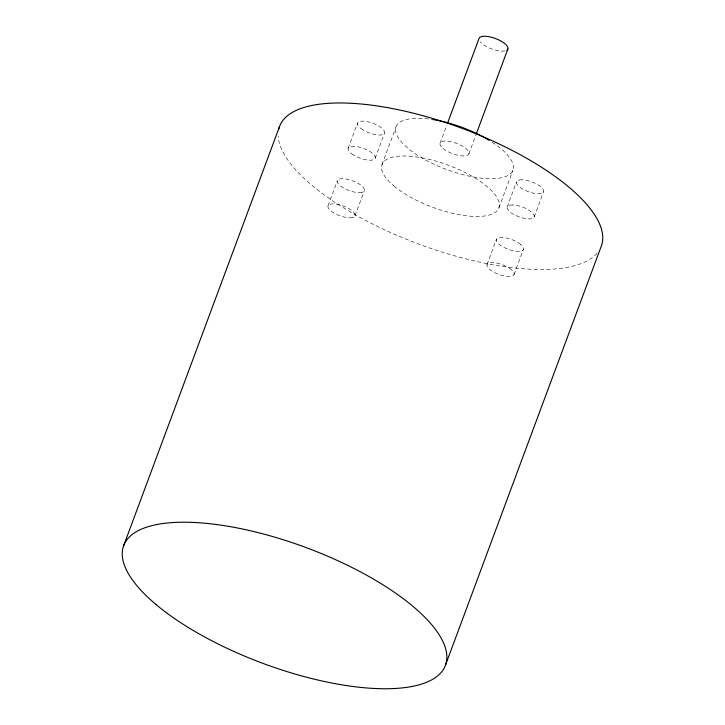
<?xml version="1.0" encoding="UTF-8"?>
<svg xmlns="http://www.w3.org/2000/svg" width="725" height="725" viewBox="0 0 725 725"><rect width="100%" height="100%" fill="white"/><g stroke="black" fill="none" stroke-linecap="round" stroke-linejoin="round"><path stroke-width="0.54" stroke-dasharray="3.62 2.72" d="M348.181 148.262L357.534 123.114M328.017 205.873L337.37 180.715M375.169 158.222L384.522 133.074M355.005 215.833L364.358 190.675M381.984 164.657L396.022 126.929M440.102 143.197L446.79 125.198M468.885 153.818L475.972 134.759M498.927 207.812L512.965 170.085M507.201 206.951L516.553 181.794M487.037 264.562L496.398 239.404M534.189 216.911L543.542 191.753M514.025 274.521L523.387 249.364M597.074 253.206A171.644 61.788 20.4 0 1 420.663 244.796A171.644 61.788 20.4 0 1 278.183 136.019M492.148 142.227A62.332 22.439 20.4 0 1 493.254 178.703A62.332 22.439 20.4 0 1 404.478 145.154A62.332 22.439 20.4 0 1 431.674 119.371M505.026 50.904A15.343 5.519 20.4 0 1 480.095 41.697M361.693 192.451L359.201 192.678A14.382 5.175 20.4 0 1 340.116 185.636A14.382 5.175 20.4 0 1 342.535 178.722L345.598 178.975A14.382 5.175 20.4 0 1 361.621 185.763A14.382 5.175 20.4 0 1 361.693 192.451M521.719 179.8L519.218 180.017A14.382 5.175 20.4 0 0 519.299 186.715A14.382 5.175 20.4 0 0 535.313 193.502L538.385 193.756A14.382 5.175 20.4 0 0 540.805 186.842A14.382 5.175 20.4 0 0 521.719 179.8M352.341 217.609L349.84 217.826A14.382 5.175 20.4 0 1 330.763 210.785A14.382 5.175 20.4 0 1 333.183 203.879L336.246 204.133A14.382 5.175 20.4 0 1 352.259 210.921A14.382 5.175 20.4 0 1 352.341 217.609M512.367 204.958L509.865 205.175A14.382 5.175 20.4 0 0 509.947 211.863A14.382 5.175 20.4 0 0 525.96 218.651L529.023 218.905A14.382 5.175 20.4 0 0 531.443 211.999A14.382 5.175 20.4 0 0 512.367 204.958M362.799 129.838L360.28 128.026A14.382 5.175 20.4 0 1 362.699 121.111A14.382 5.175 20.4 0 1 381.776 128.153L383.57 129.956A14.382 5.175 20.4 0 1 379.356 135.067A14.382 5.175 20.4 0 1 362.799 129.838M520.641 244.452L518.121 242.639A14.382 5.175 20.4 0 0 501.555 237.401A14.382 5.175 20.4 0 0 497.35 242.513L499.135 244.316A14.382 5.175 20.4 0 0 518.221 251.358A14.382 5.175 20.4 0 0 520.641 244.452M353.447 154.987L350.918 153.183A14.382 5.175 20.4 0 1 353.338 146.269A14.382 5.175 20.4 0 1 372.423 153.31L374.218 155.114A14.382 5.175 20.4 0 1 370.004 160.225A14.382 5.175 20.4 0 1 353.447 154.987M511.288 269.6L508.76 267.797A14.382 5.175 20.4 0 0 492.202 262.559A14.382 5.175 20.4 0 0 487.998 267.67L489.783 269.473A14.382 5.175 20.4 0 0 508.868 276.515A14.382 5.175 20.4 0 0 511.288 269.6M393.874 185.953A62.332 22.439 20.4 0 0 495.021 212.561A62.332 22.439 20.4 0 0 432.49 160.189A62.332 22.439 20.4 0 0 393.874 185.953M443.02 148.435A15.343 5.519 20.4 0 0 467.924 154.987A15.343 5.519 20.4 0 0 452.527 142.091A15.343 5.519 20.4 0 0 443.02 148.435"/><path stroke-width="1.09" d="M123.522 546.061L279.433 126.812M447.579 123.078L479.08 38.38A15.343 5.519 20.4 0 1 497.16 39.213A15.343 5.519 20.4 0 1 506.902 50.17M476.361 133.699L507.862 49.001M445.567 664.907L601.478 245.657A171.644 61.788 20.4 0 0 458.254 126.948A171.644 61.788 20.4 0 0 278.853 128.742M432.689 119.525A62.332 22.439 20.4 0 1 489.275 140.405M156.247 604.713A171.644 61.788 20.4 0 0 434.792 677.984A171.644 61.788 20.4 0 0 262.586 533.763A171.644 61.788 20.4 0 0 156.247 604.713"/></g></svg>
